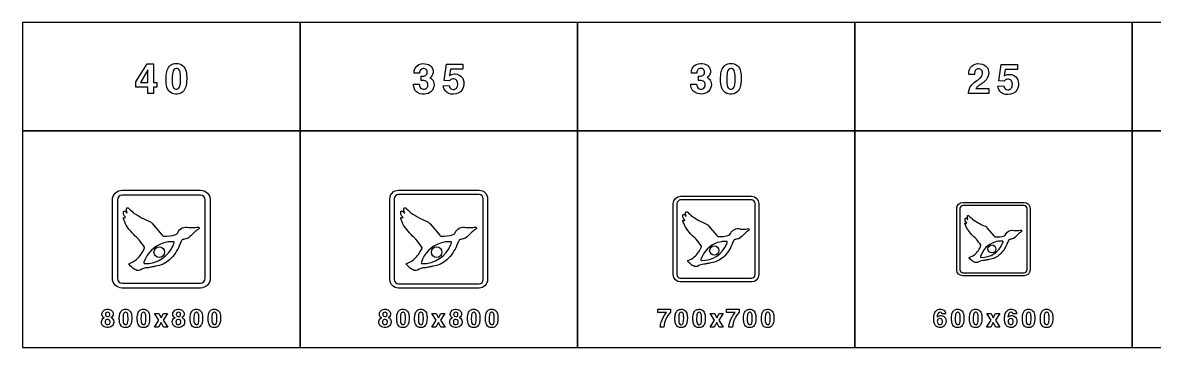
# Model space of a CAD drawing. Extents: x 0 to 18160, y 0 to 2655.
# Drawn here: x 0 to 9262, y 0 to 2655 of the extents above; entities that cross this region are included whole.
import ezdxf

# ---------------------------------------------------------------- set-up
doc = ezdxf.new("R2010")
doc.units = 0
doc.header["$MEASUREMENT"] = 0

msp = doc.modelspace()

# ---------------------------------------------------------------- linework, layer by layer
for points in [[(0, 1770), (2270, 1770), (2270, 2655), (0, 2655)], [(2270, 1770), (4540, 1770), (4540, 2655), (2270, 2655)], [(4540, 1770), (6810, 1770), (6810, 2655), (4540, 2655)], [(6810, 1770), (9080, 1770), (9080, 2655), (6810, 2655)], [(9080, 1770), (11350, 1770), (11350, 2655), (9080, 2655)], [(927.496, 2171.35), (1017.9, 2317.79), (1070.98, 2317.79), (1070.98, 2166.57), (1097.95, 2166.57), (1097.95, 2128.53), (1070.98, 2128.53), (1070.98, 2076.28), (1023.46, 2076.28), (1023.46, 2128.53), (927.496, 2128.53)], [(1023.46, 2269.13), (963.474, 2166.57), (1023.46, 2166.57)], [(0, 0), (2270, 0), (2270, 1770), (0, 1770)], [(2270, 0), (4540, 0), (4540, 1770), (2270, 1770)], [(4540, 0), (6810, 0), (6810, 1770), (4540, 1770)], [(6810, 0), (9080, 0), (9080, 1770), (6810, 1770)], [(9080, 0), (11350, 0), (11350, 1770), (9080, 1770)], [(1115.2, 221.769), (1080.08, 276.319), (1114.84, 276.319), (1133.11, 242.267), (1151.83, 276.319), (1185.98, 276.319), (1150.44, 222.29), (1186.95, 166.272), (1152.4, 166.272), (1132.54, 202.362), (1112.14, 166.272), (1077.99, 166.272)], [(3385.19, 221.769), (3350.07, 276.319), (3384.84, 276.319), (3403.11, 242.267), (3421.83, 276.319), (3455.97, 276.319), (3420.43, 222.29), (3456.95, 166.272), (3422.4, 166.272), (3402.54, 202.362), (3382.14, 166.272), (3347.99, 166.272)], [(5662.41, 221.386), (5627.29, 275.936), (5662.06, 275.936), (5680.33, 241.884), (5699.05, 275.936), (5733.19, 275.936), (5697.65, 221.908), (5734.17, 165.889), (5699.62, 165.889), (5679.76, 201.979), (5659.35, 165.889), (5625.21, 165.889)], [(7925.79, 221.523), (7890.67, 276.072), (7925.43, 276.072), (7943.7, 242.02), (7962.42, 276.072), (7996.57, 276.072), (7961.03, 222.044), (7997.54, 166.025), (7962.99, 166.025), (7943.13, 202.115), (7922.73, 166.025), (7888.58, 166.025)]]:
    msp.add_lwpolyline(points, close=True)
for points in [[(1173.29, 2191.65, -0.0563084), (1179.33, 2254.48, -0.130301), (1201.53, 2298.28, -0.174843), (1243.35, 2319.69, -0.147552), (1296.47, 2313.05, -0.192146), (1333.28, 2269.88, -0.0833996), (1342.52, 2212.85, -0.0545507), (1337.51, 2142.08, -0.116773), (1318.43, 2098, -0.221099), (1263.57, 2070.32, -0.162564), (1212.11, 2082.84, -0.174743), (1180.84, 2128.26, -0.0640867), (1173.37, 2186.95)], [(3199.84, 2150.87), (3246.2, 2150.87, 0.0411845), (3248.26, 2135.66, 0.335066), (3278.75, 2110.39, 0.276505), (3310.74, 2124.92, 0.158203), (3316.31, 2145.65, 0.0878221), (3313.34, 2161.57, 0.217575), (3294.82, 2178.43, 0.0882727), (3273.57, 2181.56), (3262.75, 2181.56), (3262.75, 2216.82, 0.0282129), (3282.34, 2217.42, 0.50028), (3309.32, 2262.91, 0.235001), (3290.79, 2277.96, 0.165496), (3265.12, 2275.67, 0.220849), (3250.9, 2259.12, 0.055705), (3248.02, 2240.92), (3203.2, 2240.92, -0.0488003), (3204.97, 2263.51, -0.30773), (3262.59, 2318.01, -0.146685), (3322.07, 2312.08, -0.469869), (3348.61, 2219.31, -0.0891152), (3336.57, 2207.54), (3332.3, 2204.54, -0.0245333), (3343.48, 2198.14, -0.202429), (3365.75, 2161.45, -0.422325), (3303.08, 2072, -0.154301), (3238.98, 2079.19, -0.287878), (3199.96, 2139.89, -0.0143877)], [(3442.43, 2139.57), (3489.39, 2141.35, 0.0452719), (3495.79, 2125.12, 0.0567733), (3500.53, 2118.25, 0.070207), (3504.95, 2114.77, 0.264984), (3540.97, 2112.87, 0.20748), (3558.38, 2135.98, 0.147389), (3557.24, 2174.01, 0.308532), (3527.86, 2195.42, 0.215743), (3498.08, 2185.19, 0.028781), (3492.71, 2178.95), (3450.09, 2180.96), (3467.91, 2315.64), (3601.95, 2315.64), (3601.95, 2273.77), (3501.51, 2273.77), (3492.55, 2221.76, -0.0211252), (3505.46, 2229.3, -0.121371), (3538.8, 2235.15, -0.244671), (3598.59, 2203.2, -0.173069), (3610.16, 2144.07, -0.256779), (3564.98, 2078.08, -0.199585), (3485.44, 2077.01, -0.245625), (3445.16, 2125.91, -0.0170062)], [(5469.08, 2152.29), (5515.45, 2152.29, 0.0411845), (5517.5, 2137.08, 0.335066), (5547.99, 2111.8, 0.276505), (5579.98, 2126.34, 0.158203), (5585.55, 2147.07, 0.0878221), (5582.59, 2162.99, 0.217575), (5564.07, 2179.85, 0.0882727), (5542.82, 2182.97), (5532, 2182.97), (5532, 2218.24, 0.0282129), (5551.59, 2218.83, 0.50028), (5578.56, 2264.33, 0.235001), (5560.04, 2279.38, 0.165496), (5534.37, 2277.09, 0.220849), (5520.15, 2260.54, 0.055705), (5517.27, 2242.33), (5472.44, 2242.33, -0.0488003), (5474.22, 2264.92, -0.30773), (5531.84, 2319.43, -0.146685), (5591.32, 2313.5, -0.469869), (5617.86, 2220.73, -0.0891152), (5605.81, 2208.96), (5601.55, 2205.96, -0.0245333), (5612.72, 2199.56, -0.202429), (5635, 2162.87, -0.422325), (5572.32, 2073.41, -0.154301), (5508.22, 2080.6, -0.287878), (5469.2, 2141.31, -0.0143877)], [(5711.68, 2191.65, -0.0563084), (5717.72, 2254.48, -0.130301), (5739.91, 2298.28, -0.174843), (5781.74, 2319.69, -0.147552), (5834.86, 2313.05, -0.192146), (5871.67, 2269.88, -0.0833996), (5880.91, 2212.85, -0.0545507), (5875.89, 2142.08, -0.116773), (5856.82, 2098, -0.221099), (5801.96, 2070.32, -0.162564), (5750.5, 2082.84, -0.174743), (5719.22, 2128.26, -0.0640867), (5711.76, 2186.95)], [(7741.06, 2074.79, -0.0640343), (7742.32, 2095.72, -0.161687), (7778.14, 2156.27, -0.0283718), (7819.97, 2188.65, 0.0545111), (7840.86, 2206.58, 0.192461), (7855.83, 2246.12, 0.234238), (7842.24, 2272.5, 0.196223), (7816.93, 2277.28, 0.252425), (7795.01, 2260.1, 0.0856617), (7790.86, 2243.08, 0.0202329), (7790.15, 2231.39), (7743.51, 2231.39, -0.0983795), (7749.55, 2272.7, -0.245047), (7795.72, 2315.83, -0.207102), (7872.69, 2307.49, -0.233443), (7905.15, 2255.16, -0.20961), (7886.99, 2190.98, -0.0785124), (7853.06, 2159.51, 0.0107372), (7817.24, 2133.72, 0.0665092), (7801.37, 2117.68), (7905.86, 2117.68), (7905.86, 2074.79)], [(1224.67, 2161.12, 0.0124589), (1225.19, 2154.8, 0.0668192), (1230.8, 2129.4, 0.615362), (1281.7, 2123.79, 0.0726881), (1287.15, 2136.83, 0.0588562), (1291.85, 2174.11, 0.0389037), (1290.23, 2241.09, 0.084671), (1283.64, 2264.43, 0.156013), (1272.18, 2276.6, 0.143208), (1256.47, 2279.56, 0.172584), (1240.71, 2273.36, 0.132565), (1230.76, 2257.8, 0.0498315), (1226.21, 2236.08, 0.0368731)], [(5763.06, 2161.12, 0.0124589), (5763.57, 2154.8, 0.0668192), (5769.18, 2129.4, 0.615362), (5820.09, 2123.79, 0.0726881), (5825.54, 2136.83, 0.0588562), (5830.24, 2174.11, 0.0389037), (5828.62, 2241.09, 0.084671), (5822.02, 2264.43, 0.156013), (5810.57, 2276.6, 0.143208), (5794.85, 2279.56, 0.172584), (5779.09, 2273.36, 0.132565), (5769.14, 2257.8, 0.0498315), (5764.6, 2236.08, 0.0368731)], [(7981.21, 2136.73), (8028.17, 2138.5, 0.0452719), (8034.56, 2122.27, 0.0567733), (8039.3, 2115.4, 0.070207), (8043.73, 2111.92, 0.264984), (8079.74, 2110.03, 0.20748), (8097.16, 2133.13, 0.147389), (8096.02, 2171.17, 0.308532), (8066.63, 2192.57, 0.215743), (8036.85, 2182.34, 0.028781), (8031.48, 2176.1), (7988.87, 2178.12), (8006.68, 2312.79), (8140.72, 2312.79), (8140.72, 2270.93), (8040.29, 2270.93), (8031.33, 2218.92, -0.0211252), (8044.24, 2226.46, -0.121371), (8077.57, 2232.3, -0.244671), (8137.37, 2200.35, -0.173069), (8148.94, 2141.23, -0.256779), (8103.76, 2075.23, -0.199585), (8024.22, 2074.17, -0.245625), (7983.93, 2123.06, -0.0170062)], [(814.998, 484.997, -0.414213), (734.998, 564.997), (734.998, 1205, -0.414213), (814.998, 1285), (1455, 1285, -0.414213), (1535, 1205), (1535, 564.997, -0.414213), (1455, 484.997)], [(814.998, 524.997), (1455, 524.997, 0.414213), (1495, 564.997), (1495, 1205, 0.414213), (1455, 1245), (814.998, 1245, 0.414213), (774.998, 1205), (774.998, 564.997, 0.414213)], [(3075, 484.997, -0.414213), (3005, 554.997), (3005, 1215, -0.414213), (3075, 1285), (3735, 1285, -0.414213), (3805, 1215), (3805, 554.997, -0.414213), (3735, 484.997)], [(3075, 519.997), (3735, 519.997, 0.414213), (3770, 554.997), (3770, 1215, 0.414213), (3735, 1250), (3075, 1250, 0.414213), (3040, 1215), (3040, 554.997, 0.414213)], [(5385, 534.997, -0.414213), (5325, 594.997), (5325, 1175, -0.414213), (5385, 1235), (5965, 1235, -0.414213), (6025, 1175), (6025, 594.997, -0.414213), (5965, 534.997)], [(5385, 564.998), (5965, 564.998, 0.414213), (5995, 594.998), (5995, 1175, 0.414213), (5965, 1205), (5385, 1205, 0.414213), (5355, 1175), (5355, 594.998, 0.414213)], [(826.425, 1060.92, 0.156856), (840.947, 1060.4, 0.10896), (843.05, 1061.96, -0.0532253), (827.032, 1084.67, -0.100525), (824.282, 1092.86), (824.371, 1110.42, -0.0137404), (824.546, 1111.08, -0.28945), (836.291, 1113.7, -0.00716519), (838.229, 1113.5, -0.186719), (851.456, 1100.12, 0.246179), (851.749, 1099.58, 0.0899003), (854.117, 1099.11, 0.0778446), (855.947, 1099.35, 0.091915), (856.403, 1099.6, 0.329711), (856.505, 1100.25, -0.189367), (851.702, 1139.59, -0.112612), (852.358, 1140.7, -0.171862), (853.697, 1141.25, 0.0190717), (863.249, 1140.67, -0.0357403), (898.108, 1108.15), (905.572, 1100.58, 0.0403336), (1045.09, 1025.28), (1052.37, 1021.24, -0.10629), (1061.41, 1012.49, 0.00838595), (1063.95, 1009.56), (1142.85, 917.614), (1148.18, 911.614, 0.145739), (1154.9, 908.246, 0.0874698), (1254.06, 921.927, 0.134174), (1269.83, 937.248, -0.395077), (1360.19, 979.786, 0.0756726), (1367.38, 978.773, -0.00590781), (1400.83, 978.724, 0.0803158), (1425.09, 981.534, -0.0605311), (1433.84, 982.913, -0.253134), (1445.38, 977.007, -0.245262), (1445.64, 973.208, -0.134505), (1441.57, 968.228, 0.00953787), (1432.67, 961.699, -0.123375), (1424.78, 958.454, 0.00737481), (1401.5, 935.137, -0.0264534), (1354.77, 893.516, -0.0315375), (1353.1, 892.204, -0.0395282), (1315.32, 882.083), (1309.53, 880.721, 0.158897), (1302.11, 875.469, 0.0243509), (1284.35, 837.067, -0.10568), (1202.75, 716.382, -0.145465), (1087.76, 663.126, 0.0090955), (1077.61, 660.612, 0.00825442), (1071.84, 659.697, 0.00486078), (1036.68, 652.518, -0.0650136), (1021.54, 651.03, 0.135828), (960.474, 630.056, -0.0876568), (934.447, 629.726, -0.00771763), (915.867, 638.572, -0.0150416), (912.729, 639.938, -0.0593718), (871.715, 677.143, -0.0384223), (868.224, 680.621, -0.0685194), (867.836, 681.239, -0.212884), (867.809, 682.284, -0.126102), (868.635, 683.21, 0.0577015), (931.385, 718.248, 0.12672), (998.483, 814.407, 0.174484), (997.706, 819.197, -0.0150029), (948.903, 885.596, -0.0703317), (851.559, 992.052, -0.046352), (835.05, 1026.65, 0.0362785), (827.496, 1046.68, -0.0634637), (824.729, 1052.53, -0.120722), (824.104, 1057.94, -0.274988)], [(3096.42, 1060.92, 0.156856), (3110.95, 1060.4, 0.10896), (3113.05, 1061.96, -0.0532253), (3097.03, 1084.67, -0.100525), (3094.28, 1092.86), (3094.37, 1110.42, -0.0137404), (3094.55, 1111.08, -0.28945), (3106.29, 1113.7, -0.00716519), (3108.23, 1113.5, -0.186719), (3121.46, 1100.12, 0.246179), (3121.75, 1099.58, 0.0899003), (3124.12, 1099.11, 0.0778446), (3125.95, 1099.35, 0.091915), (3126.4, 1099.6, 0.329711), (3126.5, 1100.25, -0.189367), (3121.7, 1139.59, -0.112612), (3122.36, 1140.7, -0.171862), (3123.7, 1141.25, 0.0190717), (3133.25, 1140.67, -0.0357403), (3168.11, 1108.15), (3175.57, 1100.58, 0.0403336), (3315.09, 1025.28), (3322.37, 1021.24, -0.10629), (3331.41, 1012.49, 0.00838595), (3333.95, 1009.56), (3412.85, 917.614), (3418.18, 911.614, 0.145739), (3424.9, 908.246, 0.0874698), (3524.06, 921.927, 0.134174), (3539.83, 937.248, -0.395077), (3630.19, 979.786, 0.0756726), (3637.38, 978.773, -0.00590781), (3670.83, 978.724, 0.0803158), (3695.09, 981.534, -0.0605311), (3703.84, 982.913, -0.253134), (3715.38, 977.007, -0.245262), (3715.64, 973.208, -0.134505), (3711.57, 968.228, 0.00953787), (3702.67, 961.699, -0.123375), (3694.78, 958.454, 0.00737481), (3671.5, 935.137, -0.0264534), (3624.77, 893.516, -0.0315375), (3623.1, 892.204, -0.0395282), (3585.32, 882.083), (3579.53, 880.721, 0.158897), (3572.11, 875.469, 0.0243509), (3554.35, 837.067, -0.10568), (3472.75, 716.382, -0.145465), (3357.75, 663.126, 0.0090955), (3347.61, 660.612, 0.00825442), (3341.84, 659.697, 0.00486078), (3306.68, 652.518, -0.0650136), (3291.54, 651.03, 0.135828), (3230.47, 630.056, -0.0876568), (3204.45, 629.726, -0.00771763), (3185.87, 638.572, -0.0150416), (3182.73, 639.938, -0.0593718), (3141.71, 677.143, -0.0384223), (3138.22, 680.621, -0.0685194), (3137.84, 681.239, -0.212884), (3137.81, 682.284, -0.126102), (3138.63, 683.21, 0.0577015), (3201.38, 718.248, 0.12672), (3268.48, 814.407, 0.174484), (3267.71, 819.197, -0.0150029), (3218.9, 885.596, -0.0703317), (3121.56, 992.052, -0.046352), (3105.05, 1026.65, 0.0362785), (3097.5, 1046.68, -0.0634637), (3094.73, 1052.53, -0.120722), (3094.1, 1057.94, -0.274988)], [(7695, 584.997, -0.414213), (7645, 634.997), (7645, 1135, -0.414213), (7695, 1185), (8195, 1185, -0.414213), (8245, 1135), (8245, 634.997, -0.414213), (8195, 584.997)], [(7695, 609.997), (8195, 609.997, 0.414213), (8220, 634.997), (8220, 1135, 0.414213), (8195, 1160), (7695, 1160, 0.414213), (7670, 1135), (7670, 634.997, 0.414213)], [(5405, 1038.93, 0.156856), (5417.7, 1038.48, 0.10896), (5419.54, 1039.84, -0.0532253), (5405.53, 1059.71, -0.100525), (5403.12, 1066.88), (5403.2, 1082.24, -0.0137404), (5403.35, 1082.82, -0.28945), (5413.63, 1085.12, -0.00716519), (5415.32, 1084.94, -0.186719), (5426.94, 1073.05, 0.101805), (5427.33, 1072.65, 0.0899003), (5429.23, 1072.34, 0.0778446), (5431.03, 1072.67, 0.329711), (5431.32, 1073.35, -0.189367), (5427.11, 1107.77, -0.112612), (5427.69, 1108.74, -0.171862), (5428.86, 1109.22, 0.0190717), (5437.22, 1108.71, -0.0357403), (5467.72, 1080.26), (5474.25, 1073.63, 0.0403336), (5596.33, 1007.74), (5602.7, 1004.21, -0.10629), (5610.61, 996.551, 0.00838595), (5612.83, 993.986), (5681.87, 913.537), (5686.53, 908.287, 0.145739), (5692.41, 905.34, 0.0874698), (5779.18, 917.311, 0.134174), (5792.98, 930.717, -0.395077), (5872.04, 967.938, 0.0756726), (5878.33, 967.051, -0.00590781), (5907.6, 967.008, 0.0803158), (5928.83, 969.467, -0.0605311), (5936.49, 970.674, -0.253134), (5946.58, 965.506, -0.245262), (5946.81, 962.182, -0.134505), (5943.25, 957.824, 0.00953787), (5935.46, 952.111, -0.123375), (5928.56, 949.272, 0.00737481), (5908.19, 928.869, -0.0264534), (5867.3, 892.451, -0.0315375), (5865.83, 891.303, -0.0395282), (5832.78, 882.447), (5827.71, 881.256, 0.158897), (5821.22, 876.66, 0.0243509), (5805.68, 843.059, -0.10568), (5734.28, 737.459, -0.145465), (5633.66, 690.859, 0.0090955), (5624.78, 688.66, 0.00825442), (5619.74, 687.859, 0.00486078), (5588.97, 681.578, -0.0650136), (5575.72, 680.275, 0.135828), (5522.29, 661.924, -0.0876568), (5499.52, 661.635, -0.00771763), (5483.26, 669.375, -0.0150416), (5480.51, 670.57, -0.0593718), (5444.63, 703.125, -0.0384223), (5441.57, 706.168, -0.0685194), (5441.23, 706.709, -0.212884), (5441.21, 707.623, -0.126102), (5441.93, 708.434, 0.0577015), (5496.84, 739.092, 0.12672), (5555.55, 823.231, 0.174484), (5554.87, 827.422, -0.0150029), (5512.16, 885.522, -0.0703317), (5426.99, 978.67, -0.046352), (5412.54, 1008.95, 0.0362785), (5405.93, 1026.47, -0.0634637), (5403.51, 1031.59, -0.120722), (5402.96, 1036.32, -0.274988)], [(7713.57, 1016.94, 0.156856), (7724.46, 1016.55, 0.10896), (7726.04, 1017.72, -0.0532253), (7714.02, 1034.75, -0.100525), (7711.96, 1040.9), (7712.09, 1054.31, -0.28945), (7720.97, 1056.53, -0.00716519), (7722.42, 1056.38, -0.186719), (7732.38, 1046.19, 0.101805), (7732.71, 1045.84, 0.0899003), (7734.34, 1045.58, 0.0778446), (7735.88, 1045.86, 0.329711), (7736.13, 1046.44, -0.189367), (7732.53, 1075.94, -0.112612), (7733.02, 1076.77, -0.171862), (7734.02, 1077.19, 0.0190717), (7741.19, 1076.75, -0.0357403), (7767.33, 1052.36), (7772.93, 1046.68, 0.0403336), (7877.57, 990.209), (7883.02, 987.181, -0.10629), (7889.8, 980.615, 0.00838595), (7891.71, 978.417), (7950.89, 909.46), (7954.88, 904.96, 0.145739), (7959.92, 902.434, 0.0874698), (8034.29, 912.694, 0.134174), (8046.12, 924.186, -0.395077), (8113.89, 956.089, 0.0756726), (8119.29, 955.329, -0.00590781), (8144.37, 955.292, 0.0803158), (8162.57, 957.4, -0.0605311), (8169.13, 958.435, -0.253134), (8177.78, 954.005, -0.245262), (8177.98, 951.155, -0.134505), (8174.93, 947.421, 0.00953787), (8168.25, 942.524, -0.123375), (8162.33, 940.09, 0.00737481), (8144.87, 922.602, -0.0264534), (8109.82, 891.386, -0.0315375), (8108.57, 890.402, -0.0395282), (8080.24, 882.812), (8075.9, 881.79, 0.158897), (8070.33, 877.851, 0.0243509), (8057.01, 849.05, -0.10568), (7995.81, 758.536, -0.145465), (7909.57, 718.593, 0.0090955), (7901.96, 716.708, 0.00825442), (7897.63, 716.022, 0.00486078), (7871.26, 710.638, -0.0650136), (7859.9, 709.522, 0.135828), (7814.1, 693.792, -0.0876568), (7794.58, 693.544, -0.00771763), (7780.65, 700.178, -0.0150416), (7778.3, 701.203, -0.0593718), (7747.54, 729.107, -0.0384223), (7744.92, 731.715, -0.0685194), (7744.63, 732.179, -0.212884), (7744.61, 732.962, -0.126102), (7745.23, 733.657, 0.0577015), (7792.29, 759.936, 0.12672), (7842.61, 832.054, 0.174484), (7842.03, 835.647, -0.0150029), (7805.43, 885.447, -0.0703317), (7732.42, 965.288, -0.046352), (7720.04, 991.239, 0.0362785), (7714.37, 1006.26, -0.0634637), (7712.3, 1010.65, -0.120722), (7711.83, 1014.7, -0.274988)], [(997.291, 684.61, 0.312268), (1234.96, 841.415, -0.0418686), (1238.07, 849.025, 0.117904), (1239.96, 858.041, 0.309184), (1236.03, 863.512, 0.0165226), (1234.96, 863.851, 0.0862694), (1148.32, 852.047, 0.237845), (993.01, 695.199, 0.351182), (995.38, 685.851, 0.0349349)], [(3267.29, 684.61, 0.312268), (3504.96, 841.415, -0.0418686), (3508.07, 849.025, 0.117904), (3509.96, 858.041, 0.309184), (3506.03, 863.512, 0.0165226), (3504.96, 863.851, 0.0862694), (3418.32, 852.047, 0.237845), (3263.01, 695.199, 0.351182), (3265.38, 685.851, 0.0349349)], [(5554.5, 709.658, 0.312268), (5762.47, 846.862, -0.0418686), (5765.19, 853.522, 0.117904), (5766.84, 861.41, 0.309184), (5763.4, 866.197, 0.0165226), (5762.47, 866.494, 0.0862694), (5686.65, 856.166, 0.237845), (5550.76, 718.924, 0.351182), (5552.83, 710.744, 0.0349349)], [(7841.72, 734.707, 0.312268), (8019.97, 852.31, -0.0418686), (8022.3, 858.018, 0.117904), (8023.72, 864.78, 0.309184), (8020.77, 868.883, 0.0165226), (8019.97, 869.138, 0.0862694), (7954.99, 860.285, 0.237845), (7838.51, 742.649, 0.351182), (7840.28, 735.638, 0.0349349)], [(7899.87, 804.937, -1), (7964.82, 804.937, -1)], [(1074.83, 778.251, -1), (1161.43, 778.251, -1)], [(3344.83, 778.251, -1), (3431.43, 778.251, -1)], [(5622.35, 791.594, -1), (5698.13, 791.594, -1)], [(667.968, 242.323, -0.0382282), (664.485, 243.627, -0.270406), (649.106, 267.703, -0.377372), (679.437, 309.622, -0.15371), (717.921, 307.513, -0.416366), (738.324, 258.058, -0.173733), (723.774, 243.674), (722.328, 242.987, -0.0479914), (731.997, 238.034, -0.173856), (743.608, 221.873, -0.440125), (712.542, 164.243, -0.184), (667.115, 168.106, -0.410286), (649.627, 226.897, -0.151435), (664.035, 240.357)], [(677.305, 267.821, 0.0587981), (678.182, 263.887, 0.18403), (685.267, 254.717, 0.217144), (702.684, 253.485, 0.192437), (710.883, 260.57, 0.157808), (712.542, 273.982, 0.166677), (707.968, 282.821, 0.173614), (695.954, 287.323, 0.2359), (681.001, 280.902, 0.184791)], [(791.138, 234.257, -0.0563084), (794.763, 271.959, -0.130301), (808.081, 298.238, -0.174843), (833.176, 311.082, -0.147552), (865.048, 307.101, -0.192146), (887.133, 281.2, -0.0833996), (892.678, 246.982, -0.0545507), (889.668, 204.518, -0.116773), (878.223, 178.073, -0.221099), (845.308, 161.461, -0.162564), (814.432, 168.973, -0.174743), (795.664, 196.224, -0.0640867), (791.185, 231.437)], [(821.967, 215.94, 0.0124589), (822.275, 212.148, 0.0668192), (825.64, 196.911, 0.615362), (856.185, 193.547, 0.0726881), (859.455, 201.366, 0.0588562), (862.275, 223.736, 0.0389037), (861.304, 263.926, 0.084671), (857.346, 277.93, 0.156013), (850.474, 285.229, 0.143208), (841.043, 287.006, 0.172584), (831.588, 283.286, 0.132565), (825.616, 273.949, 0.0498315), (822.891, 260.916, 0.0368731)], [(937.884, 234.248, -0.0563084), (941.51, 271.95, -0.130301), (954.827, 298.229, -0.174843), (979.922, 311.073, -0.147552), (1011.79, 307.092, -0.192146), (1033.88, 281.192, -0.0833996), (1039.42, 246.974, -0.0545507), (1036.41, 204.509, -0.116773), (1024.97, 178.064, -0.221099), (992.054, 161.452, -0.162564), (961.178, 168.964, -0.174743), (942.41, 196.215, -0.0640867), (937.931, 231.428)], [(968.713, 215.931, 0.0124589), (969.021, 212.139, 0.0668192), (972.386, 196.902, 0.615362), (1002.93, 193.538, 0.0726881), (1006.2, 201.357, 0.0588562), (1009.02, 223.727, 0.0389037), (1008.05, 263.917, 0.084671), (1004.09, 277.921, 0.156013), (997.22, 285.22, 0.143208), (987.789, 286.997, 0.172584), (978.334, 283.277, 0.132565), (972.363, 273.94, 0.0498315), (969.637, 260.907, 0.0368731)], [(1248.01, 242.296, -0.0382282), (1244.53, 243.599, -0.270406), (1229.15, 267.675, -0.377372), (1259.48, 309.594, -0.15371), (1297.96, 307.485, -0.416366), (1318.36, 258.03, -0.173733), (1303.82, 243.646), (1302.37, 242.959, -0.0479914), (1312.04, 238.007, -0.173856), (1323.65, 221.845, -0.440125), (1292.58, 164.215, -0.184), (1247.16, 168.078, -0.410286), (1229.67, 226.869, -0.151435), (1244.08, 240.329)], [(1257.35, 267.793, 0.0587981), (1258.22, 263.86, 0.18403), (1265.31, 254.689, 0.217144), (1282.73, 253.457, 0.192437), (1290.92, 260.542, 0.157808), (1292.58, 273.954, 0.166677), (1288.01, 282.793, 0.173614), (1276, 287.296, 0.2359), (1261.04, 280.874, 0.184791)], [(1371.18, 234.284, -0.0563084), (1374.8, 271.986, -0.130301), (1388.12, 298.265, -0.174843), (1413.22, 311.109, -0.147552), (1445.09, 307.128, -0.192146), (1467.17, 281.227, -0.0833996), (1472.72, 247.01, -0.0545507), (1469.71, 204.545, -0.116773), (1458.26, 178.1, -0.221099), (1425.35, 161.488, -0.162564), (1394.47, 169, -0.174743), (1375.71, 196.251, -0.0640867), (1371.23, 231.464)], [(1402.01, 215.967, 0.0124589), (1402.32, 212.175, 0.0668192), (1405.68, 196.938, 0.615362), (1436.23, 193.574, 0.0726881), (1439.5, 201.393, 0.0588562), (1442.32, 223.763, 0.0389037), (1441.34, 263.953, 0.084671), (1437.39, 277.957, 0.156013), (1430.52, 285.256, 0.143208), (1421.08, 287.033, 0.172584), (1411.63, 283.313, 0.132565), (1405.66, 273.976, 0.0498315), (1402.93, 260.943, 0.0368731)], [(1517.93, 234.312, -0.0563084), (1521.55, 272.013, -0.130301), (1534.87, 298.293, -0.174843), (1559.96, 311.136, -0.147552), (1591.84, 307.155, -0.192146), (1613.92, 281.255, -0.0833996), (1619.47, 247.037, -0.0545507), (1616.46, 204.572, -0.116773), (1605.01, 178.127, -0.221099), (1572.1, 161.516, -0.162564), (1541.22, 169.027, -0.174743), (1522.45, 196.279, -0.0640867), (1517.97, 231.492)], [(1548.75, 215.994, 0.0124589), (1549.06, 212.203, 0.0668192), (1552.43, 196.966, 0.615362), (1582.97, 193.601, 0.0726881), (1586.24, 201.421, 0.0588562), (1589.06, 223.79, 0.0389037), (1588.09, 263.98, 0.084671), (1584.13, 277.985, 0.156013), (1577.26, 285.283, 0.143208), (1567.83, 287.06, 0.172584), (1558.38, 283.34, 0.132565), (1552.4, 274.004, 0.0498315), (1549.68, 260.97, 0.0368731)], [(2937.96, 242.323, -0.0382282), (2934.48, 243.627, -0.270406), (2919.1, 267.703, -0.377372), (2949.43, 309.622, -0.15371), (2987.91, 307.513, -0.416366), (3008.32, 258.058, -0.173733), (2993.77, 243.674), (2992.32, 242.987, -0.0479914), (3001.99, 238.034, -0.173856), (3013.6, 221.873, -0.440125), (2982.54, 164.243, -0.184), (2937.11, 168.105, -0.410286), (2919.62, 226.897, -0.151435), (2934.03, 240.357)], [(2947.3, 267.821, 0.0587981), (2948.18, 263.887, 0.18403), (2955.26, 254.717, 0.217144), (2972.68, 253.485, 0.192437), (2980.88, 260.57, 0.157808), (2982.54, 273.982, 0.166677), (2977.96, 282.821, 0.173614), (2965.95, 287.323, 0.2359), (2951, 280.902, 0.184791)], [(3061.13, 234.257, -0.0563084), (3064.76, 271.959, -0.130301), (3078.07, 298.238, -0.174843), (3103.17, 311.082, -0.147552), (3135.04, 307.101, -0.192146), (3157.13, 281.201, -0.0833996), (3162.67, 246.983, -0.0545507), (3159.66, 204.518, -0.116773), (3148.22, 178.073, -0.221099), (3115.3, 161.461, -0.162564), (3084.43, 168.973, -0.174743), (3065.66, 196.224, -0.0640867), (3061.18, 231.438)], [(3091.96, 215.94, 0.0124589), (3092.27, 212.148, 0.0668192), (3095.63, 196.911, 0.615362), (3126.18, 193.547, 0.0726881), (3129.45, 201.366, 0.0588562), (3132.27, 223.736, 0.0389037), (3131.3, 263.926, 0.084671), (3127.34, 277.93, 0.156013), (3120.47, 285.229, 0.143208), (3111.04, 287.006, 0.172584), (3101.58, 283.286, 0.132565), (3095.61, 273.949, 0.0498315), (3092.89, 260.916, 0.0368731)], [(3207.88, 234.248, -0.0563084), (3211.5, 271.95, -0.130301), (3224.82, 298.23, -0.174843), (3249.92, 311.073, -0.147552), (3281.79, 307.092, -0.192146), (3303.87, 281.192, -0.0833996), (3309.42, 246.974, -0.0545507), (3306.41, 204.509, -0.116773), (3294.96, 178.064, -0.221099), (3262.05, 161.452, -0.162564), (3231.17, 168.964, -0.174743), (3212.4, 196.215, -0.0640867), (3207.93, 231.429)], [(3238.71, 215.931, 0.0124589), (3239.02, 212.139, 0.0668192), (3242.38, 196.902, 0.615362), (3272.93, 193.538, 0.0726881), (3276.2, 201.357, 0.0588562), (3279.02, 223.727, 0.0389037), (3278.04, 263.917, 0.084671), (3274.09, 277.921, 0.156013), (3267.21, 285.22, 0.143208), (3257.78, 286.997, 0.172584), (3248.33, 283.277, 0.132565), (3242.36, 273.94, 0.0498315), (3239.63, 260.907, 0.0368731)], [(3518, 242.296, -0.0382282), (3514.52, 243.599, -0.270406), (3499.14, 267.675, -0.377372), (3529.47, 309.594, -0.15371), (3567.96, 307.485, -0.416366), (3588.36, 258.03, -0.173733), (3573.81, 243.646), (3572.36, 242.959, -0.0479914), (3582.03, 238.007, -0.173856), (3593.64, 221.845, -0.440125), (3562.58, 164.215, -0.184), (3517.15, 168.078, -0.410286), (3499.66, 226.869, -0.151435), (3514.07, 240.329)], [(3527.34, 267.793, 0.0587981), (3528.22, 263.86, 0.18403), (3535.3, 254.689, 0.217144), (3552.72, 253.457, 0.192437), (3560.92, 260.542, 0.157808), (3562.58, 273.955, 0.166677), (3558, 282.793, 0.173614), (3545.99, 287.296, 0.2359), (3531.04, 280.874, 0.184791)], [(3641.17, 234.284, -0.0563084), (3644.8, 271.986, -0.130301), (3658.12, 298.265, -0.174843), (3683.21, 311.109, -0.147552), (3715.08, 307.128, -0.192146), (3737.17, 281.228, -0.0833996), (3742.71, 247.01, -0.0545507), (3739.7, 204.545, -0.116773), (3728.26, 178.1, -0.221099), (3695.34, 161.488, -0.162564), (3664.47, 169, -0.174743), (3645.7, 196.251, -0.0640867), (3641.22, 231.464)], [(3672, 215.967, 0.0124589), (3672.31, 212.175, 0.0668192), (3675.68, 196.938, 0.615362), (3706.22, 193.574, 0.0726881), (3709.49, 201.393, 0.0588562), (3712.31, 223.763, 0.0389037), (3711.34, 263.953, 0.084671), (3707.38, 277.957, 0.156013), (3700.51, 285.256, 0.143208), (3691.08, 287.033, 0.172584), (3681.62, 283.313, 0.132565), (3675.65, 273.976, 0.0498315), (3672.93, 260.943, 0.0368731)], [(3787.92, 234.312, -0.0563084), (3791.54, 272.013, -0.130301), (3804.86, 298.293, -0.174843), (3829.96, 311.136, -0.147552), (3861.83, 307.155, -0.192146), (3883.91, 281.255, -0.0833996), (3889.46, 247.037, -0.0545507), (3886.45, 204.572, -0.116773), (3875, 178.127, -0.221099), (3842.09, 161.516, -0.162564), (3811.21, 169.027, -0.174743), (3792.45, 196.279, -0.0640867), (3787.97, 231.492)], [(3818.75, 215.994, 0.0124589), (3819.06, 212.203, 0.0668192), (3822.42, 196.966, 0.615362), (3852.97, 193.601, 0.0726881), (3856.24, 201.421, 0.0588562), (3859.06, 223.79, 0.0389037), (3858.09, 263.98, 0.084671), (3854.13, 277.985, 0.156013), (3847.26, 285.283, 0.143208), (3837.82, 287.061, 0.172584), (3828.37, 283.34, 0.132565), (3822.4, 274.004, 0.0498315), (3819.67, 260.97, 0.0368731)], [(5197.97, 311.538), (5301.72, 311.538), (5301.72, 287.746, 0.17337), (5248.52, 165.709), (5218.19, 165.709, -0.0554097), (5224.99, 205.329, -0.10295), (5266.79, 281.111), (5270.2, 285.353), (5197.97, 285.353)], [(5338.35, 233.875, -0.0563084), (5341.98, 271.576, -0.130301), (5355.29, 297.856, -0.174843), (5380.39, 310.699, -0.147552), (5412.26, 306.718, -0.192146), (5434.35, 280.818, -0.0833996), (5439.89, 246.6, -0.0545507), (5436.88, 204.135, -0.116773), (5425.44, 177.69, -0.221099), (5392.52, 161.079, -0.162564), (5361.65, 168.59, -0.174743), (5342.88, 195.842, -0.0640867), (5338.4, 231.055)], [(5369.18, 215.557, 0.0124589), (5369.49, 211.766, 0.0668192), (5372.85, 196.529, 0.615362), (5403.4, 193.164, 0.0726881), (5406.67, 200.984, 0.0588562), (5409.49, 223.353, 0.0389037), (5408.52, 263.543, 0.084671), (5404.56, 277.548, 0.156013), (5397.69, 284.846, 0.143208), (5388.26, 286.624, 0.172584), (5378.8, 282.903, 0.132565), (5372.83, 273.567, 0.0498315), (5370.1, 260.533, 0.0368731)], [(5485.1, 233.866, -0.0563084), (5488.72, 271.567, -0.130301), (5502.04, 297.847, -0.174843), (5527.14, 310.69, -0.147552), (5559.01, 306.709, -0.192146), (5581.09, 280.809, -0.0833996), (5586.64, 246.591, -0.0545507), (5583.63, 204.126, -0.116773), (5572.18, 177.681, -0.221099), (5539.27, 161.07, -0.162564), (5508.39, 168.581, -0.174743), (5489.62, 195.833, -0.0640867), (5485.14, 231.046)], [(5515.93, 215.548, 0.0124589), (5516.23, 211.757, 0.0668192), (5519.6, 196.52, 0.615362), (5550.14, 193.155, 0.0726881), (5553.41, 200.975, 0.0588562), (5556.23, 223.344, 0.0389037), (5555.26, 263.534, 0.084671), (5551.31, 277.539, 0.156013), (5544.43, 284.837, 0.143208), (5535, 286.615, 0.172584), (5525.55, 282.894, 0.132565), (5519.58, 273.558, 0.0498315), (5516.85, 260.524, 0.0368731)], [(5759.16, 311.51), (5862.9, 311.51), (5862.9, 287.719, 0.17337), (5809.7, 165.681), (5779.37, 165.681, -0.0554097), (5786.17, 205.302, -0.10295), (5827.97, 281.084), (5831.39, 285.325), (5759.16, 285.325)], [(5899.54, 233.902, -0.0563084), (5903.16, 271.603, -0.130301), (5916.48, 297.883, -0.174843), (5941.57, 310.726, -0.147552), (5973.45, 306.745, -0.192146), (5995.53, 280.845, -0.0833996), (6001.08, 246.627, -0.0545507), (5998.07, 204.162, -0.116773), (5986.62, 177.717, -0.221099), (5953.71, 161.106, -0.162564), (5922.83, 168.617, -0.174743), (5904.06, 195.869, -0.0640867), (5899.58, 231.082)], [(5930.36, 215.584, 0.0124589), (5930.67, 211.793, 0.0668192), (5934.04, 196.556, 0.615362), (5964.58, 193.191, 0.0726881), (5967.85, 201.011, 0.0588562), (5970.67, 223.38, 0.0389037), (5969.7, 263.57, 0.084671), (5965.74, 277.575, 0.156013), (5958.87, 284.873, 0.143208), (5949.44, 286.65, 0.172584), (5939.99, 282.93, 0.132565), (5934.01, 273.594, 0.0498315), (5931.29, 260.56, 0.0368731)], [(6046.28, 233.929, -0.0563084), (6049.91, 271.63, -0.130301), (6063.22, 297.91, -0.174843), (6088.32, 310.754, -0.147552), (6120.19, 306.773, -0.192146), (6142.28, 280.872, -0.0833996), (6147.82, 246.654, -0.0545507), (6144.81, 204.19, -0.116773), (6133.37, 177.744, -0.221099), (6100.45, 161.133, -0.162564), (6069.58, 168.645, -0.174743), (6050.81, 195.896, -0.0640867), (6046.33, 231.109)], [(6077.11, 215.612, 0.0124589), (6077.42, 211.82, 0.0668192), (6080.78, 196.583, 0.615362), (6111.33, 193.218, 0.0726881), (6114.6, 201.038, 0.0588562), (6117.42, 223.408, 0.0389037), (6116.45, 263.597, 0.084671), (6112.49, 277.602, 0.156013), (6105.62, 284.901, 0.143208), (6096.19, 286.678, 0.172584), (6086.73, 282.957, 0.132565), (6080.76, 273.621, 0.0498315), (6078.04, 260.588, 0.0368731)], [(7553.86, 273.902), (7525.61, 273.902, 0.0333099), (7523.62, 279.233, 0.308433), (7507.89, 287.93, 0.256298), (7491.16, 277.717, 0.0718547), (7486.8, 266.674, 0.0422837), (7483.79, 247.859, -0.0343264), (7495.07, 255.821, -0.198215), (7524.83, 258.546, -0.294049), (7555.09, 226.603, -0.195966), (7547.53, 181.769, -0.251599), (7509.24, 161.911, -0.162734), (7477.67, 171.224, -0.142524), (7461.25, 194.636, -0.0867955), (7455.85, 229.162, -0.0561633), (7459.19, 267.835, -0.143087), (7476.02, 299.778, -0.165016), (7500.4, 311.366, -0.137094), (7531.63, 307.598, -0.238813), (7552.18, 282.1, -0.0169871)], [(7601.73, 234.02, -0.0563084), (7605.35, 271.722, -0.130301), (7618.67, 298.001, -0.174843), (7643.77, 310.845, -0.147552), (7675.64, 306.864, -0.192146), (7697.72, 280.963, -0.0833996), (7703.27, 246.745, -0.0545507), (7700.26, 204.281, -0.116773), (7688.81, 177.835, -0.221099), (7655.9, 161.224, -0.162564), (7625.02, 168.736, -0.174743), (7606.25, 195.987, -0.0640867), (7601.78, 231.2)], [(7632.56, 215.703, 0.0124589), (7632.86, 211.911, 0.0668192), (7636.23, 196.674, 0.615362), (7666.78, 193.309, 0.0726881), (7670.05, 201.129, 0.0588562), (7672.86, 223.499, 0.0389037), (7671.89, 263.688, 0.084671), (7667.94, 277.693, 0.156013), (7661.06, 284.992, 0.143208), (7651.63, 286.769, 0.172584), (7642.18, 283.049, 0.132565), (7636.21, 273.712, 0.0498315), (7633.48, 260.679, 0.0368731)], [(7748.47, 234.02, -0.0563084), (7752.1, 271.722, -0.130301), (7765.42, 298.001, -0.174843), (7790.51, 310.845, -0.147552), (7822.38, 306.864, -0.192146), (7844.47, 280.963, -0.0833996), (7850.01, 246.745, -0.0545507), (7847, 204.281, -0.116773), (7835.56, 177.835, -0.221099), (7802.64, 161.224, -0.162564), (7771.77, 168.736, -0.174743), (7753, 195.987, -0.0640867), (7748.52, 231.2)], [(7779.3, 215.703, 0.0124589), (7779.61, 211.911, 0.0668192), (7782.98, 196.674, 0.615362), (7813.52, 193.309, 0.0726881), (7816.79, 201.129, 0.0588562), (7819.61, 223.499, 0.0389037), (7818.64, 263.688, 0.084671), (7814.68, 277.693, 0.156013), (7807.81, 284.992, 0.143208), (7798.38, 286.769, 0.172584), (7788.92, 283.049, 0.132565), (7782.95, 273.712, 0.0498315), (7780.23, 260.679, 0.0368731)], [(8133.77, 273.892), (8105.52, 273.892, 0.0333099), (8103.53, 279.224, 0.308433), (8087.8, 287.921, 0.256298), (8071.07, 277.707, 0.0718547), (8066.71, 266.665, 0.0422837), (8063.7, 247.849, -0.0343264), (8074.98, 255.812, -0.198215), (8104.74, 258.537, -0.294049), (8135, 226.593, -0.195966), (8127.44, 181.759, -0.251599), (8089.15, 161.902, -0.162734), (8057.58, 171.214, -0.142524), (8041.16, 194.627, -0.0867955), (8035.76, 229.153, -0.0561633), (8039.1, 267.826, -0.143087), (8055.93, 299.769, -0.165016), (8080.31, 311.357, -0.137094), (8111.54, 307.589, -0.238813), (8132.09, 282.091, -0.0169871)], [(8181.64, 234.038, -0.0563084), (8185.26, 271.739, -0.130301), (8198.58, 298.019, -0.174843), (8223.68, 310.863, -0.147552), (8255.55, 306.882, -0.192146), (8277.63, 280.981, -0.0833996), (8283.18, 246.763, -0.0545507), (8280.17, 204.299, -0.116773), (8268.72, 177.853, -0.221099), (8235.81, 161.242, -0.162564), (8204.93, 168.754, -0.174743), (8186.16, 196.005, -0.0640867), (8181.69, 231.218)], [(8212.47, 215.72, 0.0124589), (8212.78, 211.929, 0.0668192), (8216.14, 196.692, 0.615362), (8246.69, 193.327, 0.0726881), (8249.96, 201.147, 0.0588562), (8252.78, 223.517, 0.0389037), (8251.8, 263.706, 0.084671), (8247.85, 277.711, 0.156013), (8240.97, 285.01, 0.143208), (8231.54, 286.787, 0.172584), (8222.09, 283.066, 0.132565), (8216.12, 273.73, 0.0498315), (8213.39, 260.697, 0.0368731)], [(8328.38, 234.065, -0.0563084), (8332.01, 271.767, -0.130301), (8345.33, 298.046, -0.174843), (8370.42, 310.89, -0.147552), (8402.29, 306.909, -0.192146), (8424.38, 281.008, -0.0833996), (8429.92, 246.79, -0.0545507), (8426.92, 204.326, -0.116773), (8415.47, 177.881, -0.221099), (8382.55, 161.269, -0.162564), (8351.68, 168.781, -0.174743), (8332.91, 196.032, -0.0640867), (8328.43, 231.245)], [(8359.21, 215.748, 0.0124589), (8359.52, 211.956, 0.0668192), (8362.89, 196.719, 0.615362), (8393.43, 193.354, 0.0726881), (8396.7, 201.174, 0.0588562), (8399.52, 223.544, 0.0389037), (8398.55, 263.734, 0.084671), (8394.59, 277.738, 0.156013), (8387.72, 285.037, 0.143208), (8378.29, 286.814, 0.172584), (8368.83, 283.094, 0.132565), (8362.86, 273.757, 0.0498315), (8360.14, 260.724, 0.0368731)], [(674.84, 207.087, 0.0490068), (675.765, 200.38, 0.121824), (679.864, 191.992, 0.229649), (696.878, 185.641, 0.256774), (712.873, 195.57, 0.178638), (714.674, 215.12, 0.196143), (706.475, 226.186, 0.197496), (689.082, 228.271, 0.222887), (677.163, 219.006, 0.124888)], [(1254.88, 207.059, 0.0490068), (1255.81, 200.353, 0.121824), (1259.91, 191.964, 0.229649), (1276.92, 185.613, 0.256774), (1292.91, 195.542, 0.178638), (1294.72, 215.092, 0.196143), (1286.52, 226.158, 0.197496), (1269.12, 228.244, 0.222887), (1257.2, 218.978, 0.124888)], [(2944.83, 207.087, 0.0490068), (2945.76, 200.38, 0.121824), (2949.86, 191.992, 0.229649), (2966.87, 185.641, 0.256774), (2982.87, 195.57, 0.178638), (2984.67, 215.12, 0.196143), (2976.47, 226.186, 0.197496), (2959.08, 228.271, 0.222887), (2947.16, 219.006, 0.124888)], [(3524.88, 207.059, 0.0490068), (3525.8, 200.353, 0.121824), (3529.9, 191.964, 0.229649), (3546.91, 185.613, 0.256774), (3562.91, 195.542, 0.178638), (3564.71, 215.092, 0.196143), (3556.51, 226.158, 0.197496), (3539.12, 228.244, 0.222887), (3527.2, 218.978, 0.124888)], [(7485.38, 212.101, 0.0641861), (7486.63, 201.84, 0.139351), (7492.27, 191.745, 0.240104), (7510.16, 186.129, 0.267924), (7524.24, 196.248, 0.140614), (7527.13, 216.603, 0.112774), (7523.2, 227.693, 0.271024), (7505.59, 236.271, 0.294594), (7487.58, 224.423, 0.0908659)], [(8065.29, 212.091, 0.0641861), (8066.54, 201.831, 0.139351), (8072.18, 191.736, 0.240104), (8090.07, 186.12, 0.267924), (8104.15, 196.238, 0.140614), (8107.04, 216.594, 0.112774), (8103.11, 227.684, 0.271024), (8085.5, 236.262, 0.294594), (8067.49, 224.413, 0.0908659)]]:
    msp.add_lwpolyline(points, format="xyb", close=True)

doc.saveas('drawing.dxf')
